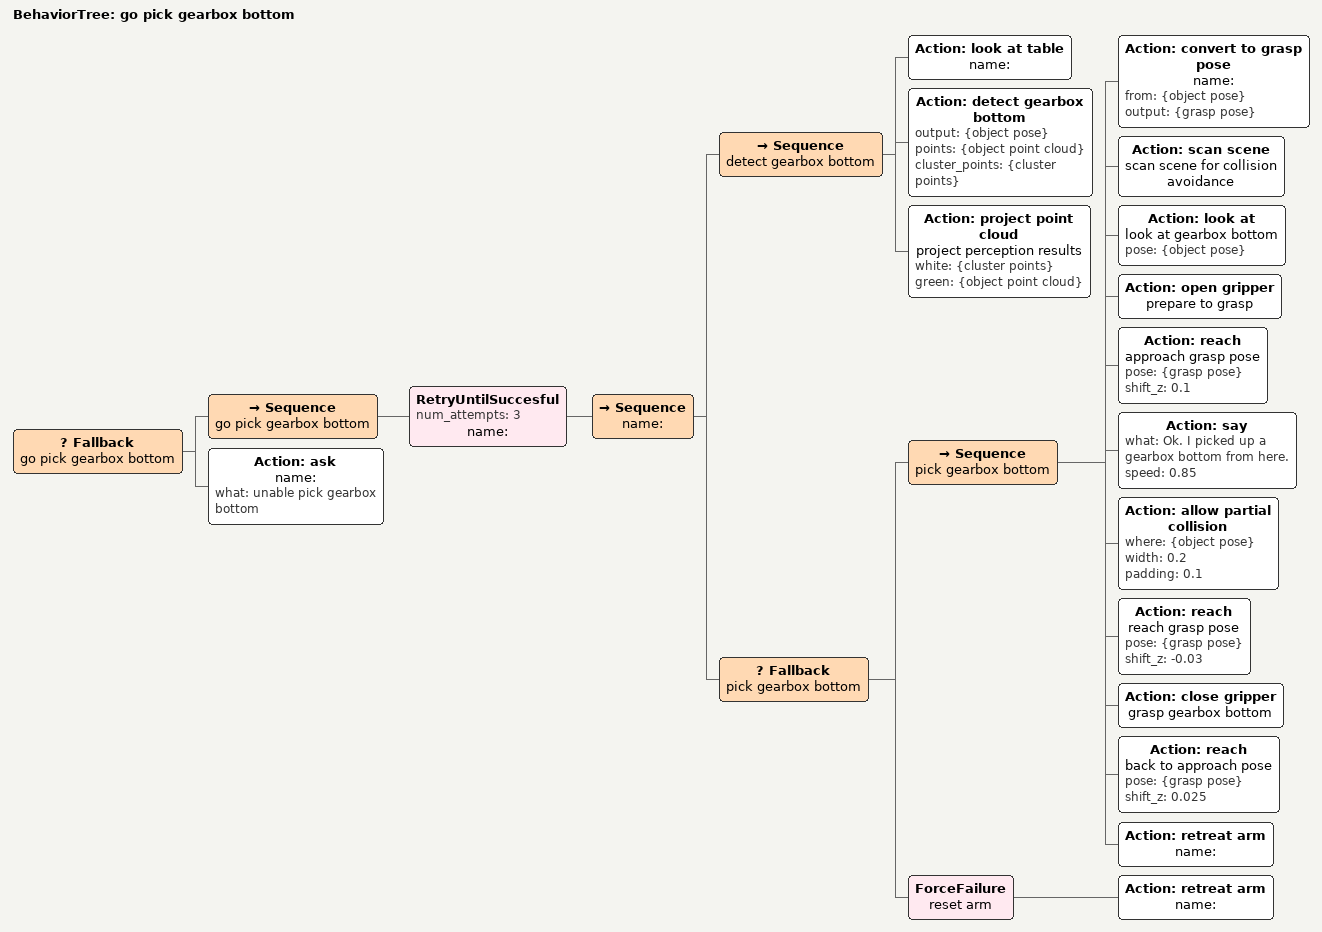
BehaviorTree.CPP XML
<root>
    <BehaviorTree ID="go pick gearbox bottom">
        <Fallback name="go pick gearbox bottom">

            <Sequence name="go pick gearbox bottom">

                <RetryUntilSuccesful num_attempts="3" name="">
                    <Sequence name="">
                        <Sequence name="detect gearbox bottom">
                            <Action ID="look at table" name="" />
                            <Action ID="detect gearbox bottom" output="{object pose}" points="{object point cloud}" cluster_points="{cluster points}" />
                            <Action ID="project point cloud" name="project perception results" white="{cluster points}" green="{object point cloud}" />
                        </Sequence>
                        <Fallback name="pick gearbox bottom">
                            <Sequence name="pick gearbox bottom">
                                <Action ID="convert to grasp pose" name="" from="{object pose}" output="{grasp pose}" />
                                <Action ID="scan scene" name="scan scene for collision avoidance" />
                                <Action ID="look at" name="look at gearbox bottom" pose="{object pose}" />
                                <Action ID="open gripper" name="prepare to grasp" />
                                <Action ID="reach" name="approach grasp pose" pose="{grasp pose}" shift_z="0.1" />
                                <Action ID="say" what="Ok. I picked up a gearbox bottom from here." speed="0.85"/>
                                <Action ID="allow partial collision" where="{object pose}" width="0.2" padding="0.1" />
                                <Action ID="reach" name="reach grasp pose" pose="{grasp pose}" shift_z="-0.03" />
                                <Action ID="close gripper" name="grasp gearbox bottom" />
                                <Action ID="reach" name="back to approach pose" pose="{grasp pose}" shift_z="0.025" />
                                <Action ID="retreat arm" name="" />
                            </Sequence>

                            <ForceFailure name="reset arm">
                                <Action ID="retreat arm" name="" />
                            </ForceFailure>
                        </Fallback>
                    </Sequence>
                </RetryUntilSuccesful>
            </Sequence>

            <Action ID="ask" name="" what="unable pick gearbox bottom" />
        </Fallback>
    </BehaviorTree>
</root>
